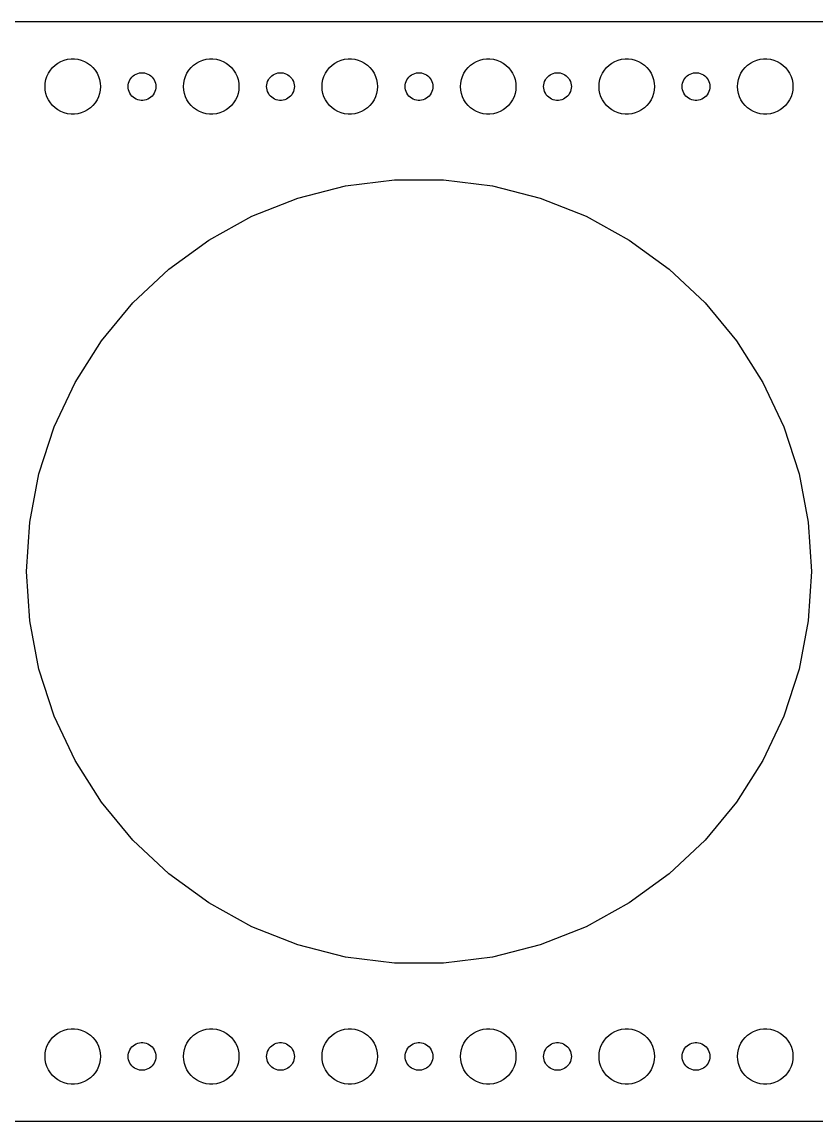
# Model space of a CAD drawing. Header units: metres. Extents: x -240 to 240, y -59 to 59.
# Drawn here: x -43 to 43, y -59.5 to 59.5 of the extents above; entities that cross this region are included whole.
import ezdxf

# ---------------------------------------------------------------- set-up
doc = ezdxf.new("R2010")
doc.units = ezdxf.units.M

msp = doc.modelspace()

# ---------------------------------------------------------------- linework, layer by layer
for p, q in [((234.814, 59.4901), (-234.814, 59.4901)), ((-39.6869, 54.5536), (-39.4123, 54.8115)), ((-39.4123, 54.8115), (-39.1075, 55.033)), ((-39.1075, 55.033), (-38.7773, 55.2145)), ((-38.7773, 55.2145), (-38.427, 55.3532)), ((-38.427, 55.3532), (-38.0621, 55.4469)), ((-38.0621, 55.4469), (-37.6884, 55.4941)), ((-37.6884, 55.4941), (-37.3116, 55.4941)), ((-37.3116, 55.4941), (-36.9379, 55.4469)), ((-36.9379, 55.4469), (-36.5729, 55.3532)), ((-36.5729, 55.3532), (-36.2227, 55.2145)), ((-36.2227, 55.2145), (-35.8925, 55.033)), ((-35.8925, 55.033), (-35.5877, 54.8115)), ((-35.5877, 54.8115), (-35.3131, 54.5536)), ((-24.6869, 54.5536), (-24.4123, 54.8115)), ((-24.4123, 54.8115), (-24.1075, 55.033)), ((-24.1075, 55.033), (-23.7773, 55.2145)), ((-23.7773, 55.2145), (-23.427, 55.3532)), ((-23.427, 55.3532), (-23.0621, 55.4469)), ((-23.0621, 55.4469), (-22.6884, 55.4941)), ((-22.6884, 55.4941), (-22.3116, 55.4941)), ((-22.3116, 55.4941), (-21.9379, 55.4469)), ((-21.9379, 55.4469), (-21.5729, 55.3532)), ((-21.5729, 55.3532), (-21.2227, 55.2145)), ((-21.2227, 55.2145), (-20.8925, 55.033)), ((-20.8925, 55.033), (-20.5877, 54.8115)), ((-20.5877, 54.8115), (-20.3131, 54.5536)), ((-9.6869, 54.5536), (-9.41226, 54.8115)), ((-9.41226, 54.8115), (-9.10747, 55.033)), ((-9.10747, 55.033), (-8.77733, 55.2145)), ((-8.77733, 55.2145), (-8.42705, 55.3532)), ((-8.42705, 55.3532), (-8.06213, 55.4469)), ((-8.06213, 55.4469), (-7.68837, 55.4941)), ((-7.68837, 55.4941), (-7.31161, 55.4941)), ((-7.31161, 55.4941), (-6.93785, 55.4469)), ((-6.93785, 55.4469), (-6.57294, 55.3532)), ((-6.57294, 55.3532), (-6.22266, 55.2145)), ((-6.22266, 55.2145), (-5.89252, 55.033)), ((-5.89252, 55.033), (-5.58772, 54.8115)), ((-5.58772, 54.8115), (-5.31308, 54.5536)), ((5.31308, 54.5536), (5.58772, 54.8115)), ((5.58772, 54.8115), (5.89252, 55.033)), ((5.89252, 55.033), (6.22266, 55.2145)), ((6.22266, 55.2145), (6.57294, 55.3532)), ((6.57294, 55.3532), (6.93785, 55.4469)), ((6.93785, 55.4469), (7.31161, 55.4941)), ((7.31161, 55.4941), (7.68837, 55.4941)), ((7.68837, 55.4941), (8.06213, 55.4469)), ((8.06213, 55.4469), (8.42705, 55.3532)), ((8.42705, 55.3532), (8.77733, 55.2145)), ((8.77733, 55.2145), (9.10747, 55.033)), ((9.10747, 55.033), (9.41226, 54.8115)), ((9.41226, 54.8115), (9.6869, 54.5536)), ((20.3131, 54.5536), (20.5877, 54.8115)), ((20.5877, 54.8115), (20.8925, 55.033)), ((20.8925, 55.033), (21.2227, 55.2145)), ((21.2227, 55.2145), (21.5729, 55.3532)), ((21.5729, 55.3532), (21.9379, 55.4469)), ((21.9379, 55.4469), (22.3116, 55.4941)), ((22.3116, 55.4941), (22.6884, 55.4941)), ((22.6884, 55.4941), (23.0621, 55.4469)), ((23.0621, 55.4469), (23.427, 55.3532)), ((23.427, 55.3532), (23.7773, 55.2145)), ((23.7773, 55.2145), (24.1075, 55.033)), ((24.1075, 55.033), (24.4123, 54.8115)), ((24.4123, 54.8115), (24.6869, 54.5536)), ((35.3131, 54.5536), (35.5877, 54.8115)), ((35.5877, 54.8115), (35.8925, 55.033)), ((35.8925, 55.033), (36.2227, 55.2145)), ((36.2227, 55.2145), (36.5729, 55.3532)), ((36.5729, 55.3532), (36.9379, 55.4469)), ((36.9379, 55.4469), (37.3116, 55.4941)), ((37.3116, 55.4941), (37.6884, 55.4941)), ((37.6884, 55.4941), (38.0621, 55.4469)), ((38.0621, 55.4469), (38.427, 55.3532)), ((38.427, 55.3532), (38.7773, 55.2145)), ((38.7773, 55.2145), (39.1075, 55.033)), ((39.1075, 55.033), (39.4123, 54.8115)), ((39.4123, 54.8115), (39.6869, 54.5536)), ((-40.4057, 53.2461), (-40.2893, 53.6044)), ((-40.2893, 53.6044), (-40.1289, 53.9453)), ((-40.1289, 53.9453), (-39.927, 54.2634)), ((-39.927, 54.2634), (-39.6869, 54.5536)), ((-35.3131, 54.5536), (-35.0729, 54.2634)), ((-35.0729, 54.2634), (-34.8711, 53.9453)), ((-34.8711, 53.9453), (-34.7107, 53.6044)), ((-34.7107, 53.6044), (-34.5942, 53.2461)), ((-31.0934, 53.5268), (-30.9561, 53.6558)), ((-30.9561, 53.6558), (-30.8037, 53.7665)), ((-30.8037, 53.7665), (-30.6387, 53.8572)), ((-30.6387, 53.8572), (-30.4635, 53.9266)), ((-30.4635, 53.9266), (-30.2811, 53.9734)), ((-30.2811, 53.9734), (-30.0942, 53.997)), ((-30.0942, 53.997), (-29.9058, 53.997)), ((-29.9058, 53.997), (-29.7189, 53.9734)), ((-29.7189, 53.9734), (-29.5365, 53.9266)), ((-29.5365, 53.9266), (-29.3613, 53.8572)), ((-29.3613, 53.8572), (-29.1963, 53.7665)), ((-29.1963, 53.7665), (-29.0439, 53.6558)), ((-29.0439, 53.6558), (-28.9065, 53.5268)), ((-25.4057, 53.2461), (-25.2893, 53.6044)), ((-25.2893, 53.6044), (-25.1289, 53.9453)), ((-25.1289, 53.9453), (-24.927, 54.2634)), ((-24.927, 54.2634), (-24.6869, 54.5536)), ((-20.3131, 54.5536), (-20.0729, 54.2634)), ((-20.0729, 54.2634), (-19.8711, 53.9453)), ((-19.8711, 53.9453), (-19.7107, 53.6044)), ((-19.7107, 53.6044), (-19.5942, 53.2461)), ((-16.0934, 53.5268), (-15.9561, 53.6558)), ((-15.9561, 53.6558), (-15.8037, 53.7665)), ((-15.8037, 53.7665), (-15.6387, 53.8572)), ((-15.6387, 53.8572), (-15.4635, 53.9266)), ((-15.4635, 53.9266), (-15.2811, 53.9734)), ((-15.2811, 53.9734), (-15.0942, 53.997)), ((-15.0942, 53.997), (-14.9058, 53.997)), ((-14.9058, 53.997), (-14.7189, 53.9734)), ((-14.7189, 53.9734), (-14.5365, 53.9266)), ((-14.5365, 53.9266), (-14.3613, 53.8572)), ((-14.3613, 53.8572), (-14.1963, 53.7665)), ((-14.1963, 53.7665), (-14.0439, 53.6558)), ((-14.0439, 53.6558), (-13.9065, 53.5268)), ((-10.4057, 53.2461), (-10.2893, 53.6044)), ((-10.2893, 53.6044), (-10.1289, 53.9453)), ((-10.1289, 53.9453), (-9.92705, 54.2634)), ((-9.92705, 54.2634), (-9.6869, 54.5536)), ((-5.31308, 54.5536), (-5.07294, 54.2634)), ((-5.07294, 54.2634), (-4.87108, 53.9453)), ((-4.87108, 53.9453), (-4.71066, 53.6044)), ((-4.71066, 53.6044), (-4.59424, 53.2461)), ((-1.09344, 53.5268), (-0.95613, 53.6558)), ((-0.95613, 53.6558), (-0.80373, 53.7665)), ((-0.80373, 53.7665), (-0.63866, 53.8572)), ((-0.63866, 53.8572), (-0.46352, 53.9266)), ((-0.46352, 53.9266), (-0.28107, 53.9734)), ((-0.28107, 53.9734), (-0.09418, 53.997)), ((-0.09418, 53.997), (0.09418, 53.997)), ((0.09418, 53.997), (0.28107, 53.9734)), ((0.28107, 53.9734), (0.46352, 53.9266)), ((0.46352, 53.9266), (0.63866, 53.8572)), ((0.63866, 53.8572), (0.80373, 53.7665)), ((0.80373, 53.7665), (0.95613, 53.6558)), ((0.95613, 53.6558), (1.09344, 53.5268)), ((4.59424, 53.2461), (4.71066, 53.6044)), ((4.71066, 53.6044), (4.87108, 53.9453)), ((4.87108, 53.9453), (5.07294, 54.2634)), ((5.07294, 54.2634), (5.31308, 54.5536)), ((9.6869, 54.5536), (9.92705, 54.2634)), ((9.92705, 54.2634), (10.1289, 53.9453)), ((10.1289, 53.9453), (10.2893, 53.6044)), ((10.2893, 53.6044), (10.4057, 53.2461)), ((13.9065, 53.5268), (14.0439, 53.6558)), ((14.0439, 53.6558), (14.1963, 53.7665)), ((14.1963, 53.7665), (14.3613, 53.8572)), ((14.3613, 53.8572), (14.5365, 53.9266)), ((14.5365, 53.9266), (14.7189, 53.9734)), ((14.7189, 53.9734), (14.9058, 53.997)), ((14.9058, 53.997), (15.0942, 53.997)), ((15.0942, 53.997), (15.2811, 53.9734)), ((15.2811, 53.9734), (15.4635, 53.9266)), ((15.4635, 53.9266), (15.6387, 53.8572)), ((15.6387, 53.8572), (15.8037, 53.7665)), ((15.8037, 53.7665), (15.9561, 53.6558)), ((15.9561, 53.6558), (16.0934, 53.5268)), ((19.5942, 53.2461), (19.7107, 53.6044)), ((19.7107, 53.6044), (19.8711, 53.9453)), ((19.8711, 53.9453), (20.0729, 54.2634)), ((20.0729, 54.2634), (20.3131, 54.5536)), ((24.6869, 54.5536), (24.927, 54.2634)), ((24.927, 54.2634), (25.1289, 53.9453)), ((25.1289, 53.9453), (25.2893, 53.6044)), ((25.2893, 53.6044), (25.4057, 53.2461)), ((28.9065, 53.5268), (29.0439, 53.6558)), ((29.0439, 53.6558), (29.1963, 53.7665)), ((29.1963, 53.7665), (29.3613, 53.8572)), ((29.3613, 53.8572), (29.5365, 53.9266)), ((29.5365, 53.9266), (29.7189, 53.9734)), ((29.7189, 53.9734), (29.9058, 53.997)), ((29.9058, 53.997), (30.0942, 53.997)), ((30.0942, 53.997), (30.2811, 53.9734)), ((30.2811, 53.9734), (30.4635, 53.9266)), ((30.4635, 53.9266), (30.6387, 53.8572)), ((30.6387, 53.8572), (30.8037, 53.7665)), ((30.8037, 53.7665), (30.9561, 53.6558)), ((30.9561, 53.6558), (31.0934, 53.5268)), ((34.5942, 53.2461), (34.7107, 53.6044)), ((34.7107, 53.6044), (34.8711, 53.9453)), ((34.8711, 53.9453), (35.0729, 54.2634)), ((35.0729, 54.2634), (35.3131, 54.5536)), ((39.6869, 54.5536), (39.927, 54.2634)), ((39.927, 54.2634), (40.1289, 53.9453)), ((40.1289, 53.9453), (40.2893, 53.6044)), ((40.2893, 53.6044), (40.4057, 53.2461)), ((-40.5, 52.5), (-40.4763, 52.876)), ((-40.4763, 52.124), (-40.5, 52.5)), ((-40.4763, 52.876), (-40.4057, 53.2461)), ((-34.5942, 53.2461), (-34.5237, 52.876)), ((-34.5237, 52.876), (-34.5, 52.5)), ((-34.5, 52.5), (-34.5237, 52.124)), ((-31.5, 52.5), (-31.4882, 52.688)), ((-31.4882, 52.312), (-31.5, 52.5)), ((-31.4882, 52.688), (-31.4529, 52.873)), ((-31.4529, 52.873), (-31.3947, 53.0522)), ((-31.3947, 53.0522), (-31.3145, 53.2226)), ((-31.3145, 53.2226), (-31.2135, 53.3817)), ((-31.2135, 53.3817), (-31.0934, 53.5268)), ((-28.9065, 53.5268), (-28.7865, 53.3817)), ((-28.7865, 53.3817), (-28.6855, 53.2226)), ((-28.6855, 53.2226), (-28.6053, 53.0522)), ((-28.6053, 53.0522), (-28.5471, 52.873)), ((-28.5471, 52.873), (-28.5118, 52.688)), ((-28.5118, 52.688), (-28.5, 52.5)), ((-28.5, 52.5), (-28.5118, 52.312)), ((-25.5, 52.5), (-25.4763, 52.876)), ((-25.4763, 52.124), (-25.5, 52.5)), ((-25.4763, 52.876), (-25.4057, 53.2461)), ((-19.5942, 53.2461), (-19.5237, 52.876)), ((-19.5237, 52.876), (-19.5, 52.5)), ((-19.5, 52.5), (-19.5237, 52.124)), ((-16.5, 52.5), (-16.4882, 52.688)), ((-16.4882, 52.312), (-16.5, 52.5)), ((-16.4882, 52.688), (-16.4529, 52.873)), ((-16.4529, 52.873), (-16.3947, 53.0522)), ((-16.3947, 53.0522), (-16.3145, 53.2226)), ((-16.3145, 53.2226), (-16.2135, 53.3817)), ((-16.2135, 53.3817), (-16.0934, 53.5268)), ((-13.9065, 53.5268), (-13.7865, 53.3817)), ((-13.7865, 53.3817), (-13.6855, 53.2226)), ((-13.6855, 53.2226), (-13.6053, 53.0522)), ((-13.6053, 53.0522), (-13.5471, 52.873)), ((-13.5471, 52.873), (-13.5118, 52.688)), ((-13.5118, 52.688), (-13.5, 52.5)), ((-13.5, 52.5), (-13.5118, 52.312)), ((-10.5, 52.5), (-10.4763, 52.876)), ((-10.4763, 52.124), (-10.5, 52.5)), ((-10.4763, 52.876), (-10.4057, 53.2461)), ((-4.59424, 53.2461), (-4.52365, 52.876)), ((-4.52365, 52.876), (-4.5, 52.5)), ((-4.5, 52.5), (-4.52365, 52.124)), ((-1.5, 52.5), (-1.48816, 52.688)), ((-1.48816, 52.312), (-1.5, 52.5)), ((-1.48816, 52.688), (-1.45287, 52.873)), ((-1.45287, 52.873), (-1.39465, 53.0522)), ((-1.39465, 53.0522), (-1.31445, 53.2226)), ((-1.31445, 53.2226), (-1.21352, 53.3817)), ((-1.21352, 53.3817), (-1.09344, 53.5268)), ((1.09344, 53.5268), (1.21352, 53.3817)), ((1.21352, 53.3817), (1.31445, 53.2226)), ((1.31445, 53.2226), (1.39465, 53.0522)), ((1.39465, 53.0522), (1.45287, 52.873)), ((1.45287, 52.873), (1.48816, 52.688)), ((1.48816, 52.688), (1.5, 52.5)), ((1.5, 52.5), (1.48816, 52.312)), ((4.5, 52.5), (4.52365, 52.876)), ((4.52365, 52.124), (4.5, 52.5)), ((4.52365, 52.876), (4.59424, 53.2461)), ((10.4057, 53.2461), (10.4763, 52.876)), ((10.4763, 52.876), (10.5, 52.5)), ((10.5, 52.5), (10.4763, 52.124)), ((13.5, 52.5), (13.5118, 52.688)), ((13.5118, 52.312), (13.5, 52.5)), ((13.5118, 52.688), (13.5471, 52.873)), ((13.5471, 52.873), (13.6053, 53.0522)), ((13.6053, 53.0522), (13.6855, 53.2226)), ((13.6855, 53.2226), (13.7865, 53.3817)), ((13.7865, 53.3817), (13.9065, 53.5268)), ((16.0934, 53.5268), (16.2135, 53.3817)), ((16.2135, 53.3817), (16.3145, 53.2226)), ((16.3145, 53.2226), (16.3947, 53.0522)), ((16.3947, 53.0522), (16.4529, 52.873)), ((16.4529, 52.873), (16.4882, 52.688)), ((16.4882, 52.688), (16.5, 52.5)), ((16.5, 52.5), (16.4882, 52.312)), ((19.5, 52.5), (19.5237, 52.876)), ((19.5237, 52.124), (19.5, 52.5)), ((19.5237, 52.876), (19.5942, 53.2461)), ((25.4057, 53.2461), (25.4763, 52.876)), ((25.4763, 52.876), (25.5, 52.5)), ((25.5, 52.5), (25.4763, 52.124)), ((28.5, 52.5), (28.5118, 52.688)), ((28.5118, 52.312), (28.5, 52.5)), ((28.5118, 52.688), (28.5471, 52.873)), ((28.5471, 52.873), (28.6053, 53.0522)), ((28.6053, 53.0522), (28.6855, 53.2226)), ((28.6855, 53.2226), (28.7865, 53.3817)), ((28.7865, 53.3817), (28.9065, 53.5268)), ((31.0934, 53.5268), (31.2135, 53.3817)), ((31.2135, 53.3817), (31.3145, 53.2226)), ((31.3145, 53.2226), (31.3947, 53.0522)), ((31.3947, 53.0522), (31.4529, 52.873)), ((31.4529, 52.873), (31.4882, 52.688)), ((31.4882, 52.688), (31.5, 52.5)), ((31.5, 52.5), (31.4882, 52.312)), ((34.5, 52.5), (34.5237, 52.876)), ((34.5237, 52.124), (34.5, 52.5)), ((34.5237, 52.876), (34.5942, 53.2461)), ((40.4057, 53.2461), (40.4763, 52.876)), ((40.4763, 52.876), (40.5, 52.5)), ((40.5, 52.5), (40.4763, 52.124)), ((-40.4057, 51.7539), (-40.4763, 52.124)), ((-40.2893, 51.3956), (-40.4057, 51.7539)), ((-40.1289, 51.0547), (-40.2893, 51.3956)), ((-34.7107, 51.3956), (-34.8711, 51.0547)), ((-34.5942, 51.7539), (-34.7107, 51.3956)), ((-34.5237, 52.124), (-34.5942, 51.7539)), ((-31.4529, 52.127), (-31.4882, 52.312)), ((-31.3947, 51.9478), (-31.4529, 52.127)), ((-31.3145, 51.7774), (-31.3947, 51.9478)), ((-31.2135, 51.6183), (-31.3145, 51.7774)), ((-31.0934, 51.4732), (-31.2135, 51.6183)), ((-30.9561, 51.3442), (-31.0934, 51.4732)), ((-30.8037, 51.2335), (-30.9561, 51.3442)), ((-30.6387, 51.1428), (-30.8037, 51.2335)), ((-29.1963, 51.2335), (-29.3613, 51.1428)), ((-29.0439, 51.3442), (-29.1963, 51.2335)), ((-28.9065, 51.4732), (-29.0439, 51.3442)), ((-28.7865, 51.6183), (-28.9065, 51.4732)), ((-28.6855, 51.7774), (-28.7865, 51.6183)), ((-28.6053, 51.9478), (-28.6855, 51.7774)), ((-28.5471, 52.127), (-28.6053, 51.9478)), ((-28.5118, 52.312), (-28.5471, 52.127)), ((-25.4057, 51.7539), (-25.4763, 52.124)), ((-25.2893, 51.3956), (-25.4057, 51.7539)), ((-25.1289, 51.0547), (-25.2893, 51.3956)), ((-19.7107, 51.3956), (-19.8711, 51.0547)), ((-19.5942, 51.7539), (-19.7107, 51.3956)), ((-19.5237, 52.124), (-19.5942, 51.7539)), ((-16.4529, 52.127), (-16.4882, 52.312)), ((-16.3947, 51.9478), (-16.4529, 52.127)), ((-16.3145, 51.7774), (-16.3947, 51.9478)), ((-16.2135, 51.6183), (-16.3145, 51.7774)), ((-16.0934, 51.4732), (-16.2135, 51.6183)), ((-15.9561, 51.3442), (-16.0934, 51.4732)), ((-15.8037, 51.2335), (-15.9561, 51.3442)), ((-15.6387, 51.1428), (-15.8037, 51.2335)), ((-14.1963, 51.2335), (-14.3613, 51.1428)), ((-14.0439, 51.3442), (-14.1963, 51.2335)), ((-13.9065, 51.4732), (-14.0439, 51.3442)), ((-13.7865, 51.6183), (-13.9065, 51.4732)), ((-13.6855, 51.7774), (-13.7865, 51.6183)), ((-13.6053, 51.9478), (-13.6855, 51.7774)), ((-13.5471, 52.127), (-13.6053, 51.9478)), ((-13.5118, 52.312), (-13.5471, 52.127)), ((-10.4057, 51.7539), (-10.4763, 52.124)), ((-10.2893, 51.3956), (-10.4057, 51.7539)), ((-10.1289, 51.0547), (-10.2893, 51.3956)), ((-4.71066, 51.3956), (-4.87108, 51.0547)), ((-4.59424, 51.7539), (-4.71066, 51.3956)), ((-4.52365, 52.124), (-4.59424, 51.7539)), ((-1.45287, 52.127), (-1.48816, 52.312)), ((-1.39465, 51.9478), (-1.45287, 52.127)), ((-1.31445, 51.7774), (-1.39465, 51.9478)), ((-1.21352, 51.6183), (-1.31445, 51.7774)), ((-1.09344, 51.4732), (-1.21352, 51.6183)), ((-0.95613, 51.3442), (-1.09344, 51.4732)), ((-0.80373, 51.2335), (-0.95613, 51.3442)), ((-0.63866, 51.1428), (-0.80373, 51.2335)), ((0.80373, 51.2335), (0.63866, 51.1428)), ((0.95613, 51.3442), (0.80373, 51.2335)), ((1.09344, 51.4732), (0.95613, 51.3442)), ((1.21352, 51.6183), (1.09344, 51.4732)), ((1.31445, 51.7774), (1.21352, 51.6183)), ((1.39465, 51.9478), (1.31445, 51.7774)), ((1.45287, 52.127), (1.39465, 51.9478)), ((1.48816, 52.312), (1.45287, 52.127)), ((4.59424, 51.7539), (4.52365, 52.124)), ((4.71066, 51.3956), (4.59424, 51.7539)), ((4.87108, 51.0547), (4.71066, 51.3956)), ((10.2893, 51.3956), (10.1289, 51.0547)), ((10.4057, 51.7539), (10.2893, 51.3956)), ((10.4763, 52.124), (10.4057, 51.7539)), ((13.5471, 52.127), (13.5118, 52.312)), ((13.6053, 51.9478), (13.5471, 52.127)), ((13.6855, 51.7774), (13.6053, 51.9478)), ((13.7865, 51.6183), (13.6855, 51.7774)), ((13.9065, 51.4732), (13.7865, 51.6183)), ((14.0439, 51.3442), (13.9065, 51.4732)), ((14.1963, 51.2335), (14.0439, 51.3442)), ((14.3613, 51.1428), (14.1963, 51.2335)), ((15.8037, 51.2335), (15.6387, 51.1428)), ((15.9561, 51.3442), (15.8037, 51.2335)), ((16.0934, 51.4732), (15.9561, 51.3442)), ((16.2135, 51.6183), (16.0934, 51.4732)), ((16.3145, 51.7774), (16.2135, 51.6183)), ((16.3947, 51.9478), (16.3145, 51.7774)), ((16.4529, 52.127), (16.3947, 51.9478)), ((16.4882, 52.312), (16.4529, 52.127)), ((19.5942, 51.7539), (19.5237, 52.124)), ((19.7107, 51.3956), (19.5942, 51.7539)), ((19.8711, 51.0547), (19.7107, 51.3956)), ((25.2893, 51.3956), (25.1289, 51.0547)), ((25.4057, 51.7539), (25.2893, 51.3956)), ((25.4763, 52.124), (25.4057, 51.7539)), ((28.5471, 52.127), (28.5118, 52.312)), ((28.6053, 51.9478), (28.5471, 52.127)), ((28.6855, 51.7774), (28.6053, 51.9478)), ((28.7865, 51.6183), (28.6855, 51.7774)), ((28.9065, 51.4732), (28.7865, 51.6183)), ((29.0439, 51.3442), (28.9065, 51.4732)), ((29.1963, 51.2335), (29.0439, 51.3442)), ((29.3613, 51.1428), (29.1963, 51.2335)), ((30.8037, 51.2335), (30.6387, 51.1428)), ((30.9561, 51.3442), (30.8037, 51.2335)), ((31.0934, 51.4732), (30.9561, 51.3442)), ((31.2135, 51.6183), (31.0934, 51.4732)), ((31.3145, 51.7774), (31.2135, 51.6183)), ((31.3947, 51.9478), (31.3145, 51.7774)), ((31.4529, 52.127), (31.3947, 51.9478)), ((31.4882, 52.312), (31.4529, 52.127)), ((34.5942, 51.7539), (34.5237, 52.124)), ((34.7107, 51.3956), (34.5942, 51.7539)), ((34.8711, 51.0547), (34.7107, 51.3956)), ((40.2893, 51.3956), (40.1289, 51.0547)), ((40.4057, 51.7539), (40.2893, 51.3956)), ((40.4763, 52.124), (40.4057, 51.7539)), ((-39.927, 50.7366), (-40.1289, 51.0547)), ((-39.6869, 50.4464), (-39.927, 50.7366)), ((-39.4123, 50.1885), (-39.6869, 50.4464)), ((-39.1075, 49.967), (-39.4123, 50.1885)), ((-35.5877, 50.1885), (-35.8925, 49.967)), ((-35.3131, 50.4464), (-35.5877, 50.1885)), ((-35.0729, 50.7366), (-35.3131, 50.4464)), ((-34.8711, 51.0547), (-35.0729, 50.7366)), ((-30.4635, 51.0734), (-30.6387, 51.1428)), ((-30.2811, 51.0266), (-30.4635, 51.0734)), ((-30.0942, 51.003), (-30.2811, 51.0266)), ((-29.9058, 51.003), (-30.0942, 51.003)), ((-29.7189, 51.0266), (-29.9058, 51.003)), ((-29.5365, 51.0734), (-29.7189, 51.0266)), ((-29.3613, 51.1428), (-29.5365, 51.0734)), ((-24.927, 50.7366), (-25.1289, 51.0547)), ((-24.6869, 50.4464), (-24.927, 50.7366)), ((-24.4123, 50.1885), (-24.6869, 50.4464)), ((-24.1075, 49.967), (-24.4123, 50.1885)), ((-20.5877, 50.1885), (-20.8925, 49.967)), ((-20.3131, 50.4464), (-20.5877, 50.1885)), ((-20.0729, 50.7366), (-20.3131, 50.4464)), ((-19.8711, 51.0547), (-20.0729, 50.7366)), ((-15.4635, 51.0734), (-15.6387, 51.1428)), ((-15.2811, 51.0266), (-15.4635, 51.0734)), ((-15.0942, 51.003), (-15.2811, 51.0266)), ((-14.9058, 51.003), (-15.0942, 51.003)), ((-14.7189, 51.0266), (-14.9058, 51.003)), ((-14.5365, 51.0734), (-14.7189, 51.0266)), ((-14.3613, 51.1428), (-14.5365, 51.0734)), ((-9.92705, 50.7366), (-10.1289, 51.0547)), ((-9.6869, 50.4464), (-9.92705, 50.7366)), ((-9.41226, 50.1885), (-9.6869, 50.4464)), ((-9.10747, 49.967), (-9.41226, 50.1885)), ((-5.58772, 50.1885), (-5.89252, 49.967)), ((-5.31308, 50.4464), (-5.58772, 50.1885)), ((-5.07294, 50.7366), (-5.31308, 50.4464)), ((-4.87108, 51.0547), (-5.07294, 50.7366)), ((-0.46352, 51.0734), (-0.63866, 51.1428)), ((-0.28107, 51.0266), (-0.46352, 51.0734)), ((-0.09418, 51.003), (-0.28107, 51.0266)), ((0.09418, 51.003), (-0.09418, 51.003)), ((0.28107, 51.0266), (0.09418, 51.003)), ((0.46352, 51.0734), (0.28107, 51.0266)), ((0.63866, 51.1428), (0.46352, 51.0734)), ((5.07294, 50.7366), (4.87108, 51.0547)), ((5.31308, 50.4464), (5.07294, 50.7366)), ((5.58772, 50.1885), (5.31308, 50.4464)), ((5.89252, 49.967), (5.58772, 50.1885)), ((9.41226, 50.1885), (9.10747, 49.967)), ((9.6869, 50.4464), (9.41226, 50.1885)), ((9.92705, 50.7366), (9.6869, 50.4464)), ((10.1289, 51.0547), (9.92705, 50.7366)), ((14.5365, 51.0734), (14.3613, 51.1428)), ((14.7189, 51.0266), (14.5365, 51.0734)), ((14.9058, 51.003), (14.7189, 51.0266)), ((15.0942, 51.003), (14.9058, 51.003)), ((15.2811, 51.0266), (15.0942, 51.003)), ((15.4635, 51.0734), (15.2811, 51.0266)), ((15.6387, 51.1428), (15.4635, 51.0734)), ((20.0729, 50.7366), (19.8711, 51.0547)), ((20.3131, 50.4464), (20.0729, 50.7366)), ((20.5877, 50.1885), (20.3131, 50.4464)), ((20.8925, 49.967), (20.5877, 50.1885)), ((24.4123, 50.1885), (24.1075, 49.967)), ((24.6869, 50.4464), (24.4123, 50.1885)), ((24.927, 50.7366), (24.6869, 50.4464)), ((25.1289, 51.0547), (24.927, 50.7366)), ((29.5365, 51.0734), (29.3613, 51.1428)), ((29.7189, 51.0266), (29.5365, 51.0734)), ((29.9058, 51.003), (29.7189, 51.0266)), ((30.0942, 51.003), (29.9058, 51.003)), ((30.2811, 51.0266), (30.0942, 51.003)), ((30.4635, 51.0734), (30.2811, 51.0266)), ((30.6387, 51.1428), (30.4635, 51.0734)), ((35.0729, 50.7366), (34.8711, 51.0547)), ((35.3131, 50.4464), (35.0729, 50.7366)), ((35.5877, 50.1885), (35.3131, 50.4464)), ((35.8925, 49.967), (35.5877, 50.1885)), ((39.4123, 50.1885), (39.1075, 49.967)), ((39.6869, 50.4464), (39.4123, 50.1885)), ((39.927, 50.7366), (39.6869, 50.4464)), ((40.1289, 51.0547), (39.927, 50.7366)), ((-38.7773, 49.7855), (-39.1075, 49.967)), ((-38.427, 49.6468), (-38.7773, 49.7855)), ((-38.0621, 49.5531), (-38.427, 49.6468)), ((-37.6884, 49.5059), (-38.0621, 49.5531)), ((-37.3116, 49.5059), (-37.6884, 49.5059)), ((-36.9379, 49.5531), (-37.3116, 49.5059)), ((-36.5729, 49.6468), (-36.9379, 49.5531)), ((-36.2227, 49.7855), (-36.5729, 49.6468)), ((-35.8925, 49.967), (-36.2227, 49.7855)), ((-23.7773, 49.7855), (-24.1075, 49.967)), ((-23.427, 49.6468), (-23.7773, 49.7855)), ((-23.0621, 49.5531), (-23.427, 49.6468)), ((-22.6884, 49.5059), (-23.0621, 49.5531)), ((-22.3116, 49.5059), (-22.6884, 49.5059)), ((-21.9379, 49.5531), (-22.3116, 49.5059)), ((-21.5729, 49.6468), (-21.9379, 49.5531)), ((-21.2227, 49.7855), (-21.5729, 49.6468)), ((-20.8925, 49.967), (-21.2227, 49.7855)), ((-8.77733, 49.7855), (-9.10747, 49.967)), ((-8.42705, 49.6468), (-8.77733, 49.7855)), ((-8.06213, 49.5531), (-8.42705, 49.6468)), ((-7.68837, 49.5059), (-8.06213, 49.5531)), ((-7.31161, 49.5059), (-7.68837, 49.5059)), ((-6.93785, 49.5531), (-7.31161, 49.5059)), ((-6.57294, 49.6468), (-6.93785, 49.5531)), ((-6.22266, 49.7855), (-6.57294, 49.6468)), ((-5.89252, 49.967), (-6.22266, 49.7855)), ((6.22266, 49.7855), (5.89252, 49.967)), ((6.57294, 49.6468), (6.22266, 49.7855)), ((6.93785, 49.5531), (6.57294, 49.6468)), ((7.31161, 49.5059), (6.93785, 49.5531)), ((7.68837, 49.5059), (7.31161, 49.5059)), ((8.06213, 49.5531), (7.68837, 49.5059)), ((8.42705, 49.6468), (8.06213, 49.5531)), ((8.77733, 49.7855), (8.42705, 49.6468)), ((9.10747, 49.967), (8.77733, 49.7855)), ((21.2227, 49.7855), (20.8925, 49.967)), ((21.5729, 49.6468), (21.2227, 49.7855)), ((21.9379, 49.5531), (21.5729, 49.6468)), ((22.3116, 49.5059), (21.9379, 49.5531)), ((22.6884, 49.5059), (22.3116, 49.5059)), ((23.0621, 49.5531), (22.6884, 49.5059)), ((23.427, 49.6468), (23.0621, 49.5531)), ((23.7773, 49.7855), (23.427, 49.6468)), ((24.1075, 49.967), (23.7773, 49.7855)), ((36.2227, 49.7855), (35.8925, 49.967)), ((36.5729, 49.6468), (36.2227, 49.7855)), ((36.9379, 49.5531), (36.5729, 49.6468)), ((37.3116, 49.5059), (36.9379, 49.5531)), ((37.6884, 49.5059), (37.3116, 49.5059)), ((38.0621, 49.5531), (37.6884, 49.5059)), ((38.427, 49.6468), (38.0621, 49.5531)), ((38.7773, 49.7855), (38.427, 49.6468)), ((39.1075, 49.967), (38.7773, 49.7855)), ((-13.1332, 40.4199), (-7.9637, 41.7472)), ((-7.9637, 41.7472), (-2.66859, 42.4161)), ((-2.66859, 42.4161), (2.66859, 42.4161)), ((2.66859, 42.4161), (7.9637, 41.7472)), ((7.9637, 41.7472), (13.1332, 40.4199)), ((-18.0956, 38.4551), (-13.1332, 40.4199)), ((13.1332, 40.4199), (18.0956, 38.4551)), ((-22.7726, 35.8839), (-18.0956, 38.4551)), ((18.0956, 38.4551), (22.7726, 35.8839)), ((-27.0905, 32.7468), (-22.7726, 35.8839)), ((22.7726, 35.8839), (27.0905, 32.7468)), ((-30.9812, 29.0932), (-27.0905, 32.7468)), ((27.0905, 32.7468), (30.9812, 29.0932)), ((-34.3832, 24.9809), (-30.9812, 29.0932)), ((30.9812, 29.0932), (34.3832, 24.9809)), ((-37.243, 20.4745), (-34.3832, 24.9809)), ((34.3832, 24.9809), (37.243, 20.4745)), ((-39.5155, 15.6453), (-37.243, 20.4745)), ((37.243, 20.4745), (39.5155, 15.6453)), ((-41.1648, 10.5693), (-39.5155, 15.6453)), ((39.5155, 15.6453), (41.1648, 10.5693)), ((-42.1649, 5.32666), (-41.1648, 10.5693)), ((41.1648, 10.5693), (42.1649, 5.32666)), ((-42.5, 0), (-42.1649, 5.32666)), ((42.1649, 5.32666), (42.5, 0)), ((-42.1649, -5.32666), (-42.5, 0)), ((42.5, 0), (42.1649, -5.32666)), ((-41.1648, -10.5693), (-42.1649, -5.32666)), ((42.1649, -5.32666), (41.1648, -10.5693)), ((-39.5155, -15.6453), (-41.1648, -10.5693)), ((41.1648, -10.5693), (39.5155, -15.6453)), ((-37.243, -20.4745), (-39.5155, -15.6453)), ((39.5155, -15.6453), (37.243, -20.4745)), ((-34.3832, -24.9809), (-37.243, -20.4745)), ((37.243, -20.4745), (34.3832, -24.9809)), ((-30.9812, -29.0932), (-34.3832, -24.9809)), ((34.3832, -24.9809), (30.9812, -29.0932)), ((-27.0905, -32.7468), (-30.9812, -29.0932)), ((30.9812, -29.0932), (27.0905, -32.7468)), ((-22.7726, -35.8839), (-27.0905, -32.7468)), ((27.0905, -32.7468), (22.7726, -35.8839)), ((-18.0956, -38.4551), (-22.7726, -35.8839)), ((22.7726, -35.8839), (18.0956, -38.4551)), ((-13.1332, -40.4199), (-18.0956, -38.4551)), ((18.0956, -38.4551), (13.1332, -40.4199)), ((-7.9637, -41.7472), (-13.1332, -40.4199)), ((13.1332, -40.4199), (7.9637, -41.7472)), ((-2.66859, -42.4161), (-7.9637, -41.7472)), ((2.66859, -42.4161), (-2.66859, -42.4161)), ((7.9637, -41.7472), (2.66859, -42.4161)), ((-39.4123, -50.1885), (-39.1075, -49.967)), ((-39.1075, -49.967), (-38.7773, -49.7855)), ((-38.7773, -49.7855), (-38.427, -49.6468)), ((-38.427, -49.6468), (-38.0621, -49.5531)), ((-38.0621, -49.5531), (-37.6884, -49.5059)), ((-37.6884, -49.5059), (-37.3116, -49.5059)), ((-37.3116, -49.5059), (-36.9379, -49.5531)), ((-36.9379, -49.5531), (-36.5729, -49.6468)), ((-36.5729, -49.6468), (-36.2227, -49.7855)), ((-36.2227, -49.7855), (-35.8925, -49.967)), ((-35.8925, -49.967), (-35.5877, -50.1885)), ((-24.4123, -50.1885), (-24.1075, -49.967)), ((-24.1075, -49.967), (-23.7773, -49.7855)), ((-23.7773, -49.7855), (-23.427, -49.6468)), ((-23.427, -49.6468), (-23.0621, -49.5531)), ((-23.0621, -49.5531), (-22.6884, -49.5059)), ((-22.6884, -49.5059), (-22.3116, -49.5059)), ((-22.3116, -49.5059), (-21.9379, -49.5531)), ((-21.9379, -49.5531), (-21.5729, -49.6468)), ((-21.5729, -49.6468), (-21.2227, -49.7855)), ((-21.2227, -49.7855), (-20.8925, -49.967)), ((-20.8925, -49.967), (-20.5877, -50.1885)), ((-9.41226, -50.1885), (-9.10747, -49.967)), ((-9.10747, -49.967), (-8.77733, -49.7855)), ((-8.77733, -49.7855), (-8.42705, -49.6468)), ((-8.42705, -49.6468), (-8.06213, -49.5531)), ((-8.06213, -49.5531), (-7.68837, -49.5059)), ((-7.68837, -49.5059), (-7.31161, -49.5059)), ((-7.31161, -49.5059), (-6.93785, -49.5531)), ((-6.93785, -49.5531), (-6.57294, -49.6468)), ((-6.57294, -49.6468), (-6.22266, -49.7855)), ((-6.22266, -49.7855), (-5.89252, -49.967)), ((-5.89252, -49.967), (-5.58772, -50.1885)), ((5.58772, -50.1885), (5.89252, -49.967)), ((5.89252, -49.967), (6.22266, -49.7855)), ((6.22266, -49.7855), (6.57294, -49.6468)), ((6.57294, -49.6468), (6.93785, -49.5531)), ((6.93785, -49.5531), (7.31161, -49.5059)), ((7.31161, -49.5059), (7.68837, -49.5059)), ((7.68837, -49.5059), (8.06213, -49.5531)), ((8.06213, -49.5531), (8.42705, -49.6468)), ((8.42705, -49.6468), (8.77733, -49.7855)), ((8.77733, -49.7855), (9.10747, -49.967)), ((9.10747, -49.967), (9.41226, -50.1885)), ((20.5877, -50.1885), (20.8925, -49.967)), ((20.8925, -49.967), (21.2227, -49.7855)), ((21.2227, -49.7855), (21.5729, -49.6468)), ((21.5729, -49.6468), (21.9379, -49.5531)), ((21.9379, -49.5531), (22.3116, -49.5059)), ((22.3116, -49.5059), (22.6884, -49.5059)), ((22.6884, -49.5059), (23.0621, -49.5531)), ((23.0621, -49.5531), (23.427, -49.6468)), ((23.427, -49.6468), (23.7773, -49.7855)), ((23.7773, -49.7855), (24.1075, -49.967)), ((24.1075, -49.967), (24.4123, -50.1885)), ((35.5877, -50.1885), (35.8925, -49.967)), ((35.8925, -49.967), (36.2227, -49.7855)), ((36.2227, -49.7855), (36.5729, -49.6468)), ((36.5729, -49.6468), (36.9379, -49.5531)), ((36.9379, -49.5531), (37.3116, -49.5059)), ((37.3116, -49.5059), (37.6884, -49.5059)), ((37.6884, -49.5059), (38.0621, -49.5531)), ((38.0621, -49.5531), (38.427, -49.6468)), ((38.427, -49.6468), (38.7773, -49.7855)), ((38.7773, -49.7855), (39.1075, -49.967)), ((39.1075, -49.967), (39.4123, -50.1885)), ((-40.2893, -51.3956), (-40.1289, -51.0547)), ((-40.1289, -51.0547), (-39.927, -50.7366)), ((-39.927, -50.7366), (-39.6869, -50.4464)), ((-39.6869, -50.4464), (-39.4123, -50.1885)), ((-35.5877, -50.1885), (-35.3131, -50.4464)), ((-35.3131, -50.4464), (-35.0729, -50.7366)), ((-35.0729, -50.7366), (-34.8711, -51.0547)), ((-34.8711, -51.0547), (-34.7107, -51.3956)), ((-30.8037, -51.2335), (-30.6387, -51.1428)), ((-30.6387, -51.1428), (-30.4635, -51.0734)), ((-30.4635, -51.0734), (-30.2811, -51.0266)), ((-30.2811, -51.0266), (-30.0942, -51.003)), ((-30.0942, -51.003), (-29.9058, -51.003)), ((-29.9058, -51.003), (-29.7189, -51.0266)), ((-29.7189, -51.0266), (-29.5365, -51.0734)), ((-29.5365, -51.0734), (-29.3613, -51.1428)), ((-29.3613, -51.1428), (-29.1963, -51.2335)), ((-25.2893, -51.3956), (-25.1289, -51.0547)), ((-25.1289, -51.0547), (-24.927, -50.7366)), ((-24.927, -50.7366), (-24.6869, -50.4464)), ((-24.6869, -50.4464), (-24.4123, -50.1885)), ((-20.5877, -50.1885), (-20.3131, -50.4464)), ((-20.3131, -50.4464), (-20.0729, -50.7366)), ((-20.0729, -50.7366), (-19.8711, -51.0547)), ((-19.8711, -51.0547), (-19.7107, -51.3956)), ((-15.8037, -51.2335), (-15.6387, -51.1428)), ((-15.6387, -51.1428), (-15.4635, -51.0734)), ((-15.4635, -51.0734), (-15.2811, -51.0266)), ((-15.2811, -51.0266), (-15.0942, -51.003)), ((-15.0942, -51.003), (-14.9058, -51.003)), ((-14.9058, -51.003), (-14.7189, -51.0266)), ((-14.7189, -51.0266), (-14.5365, -51.0734)), ((-14.5365, -51.0734), (-14.3613, -51.1428)), ((-14.3613, -51.1428), (-14.1963, -51.2335)), ((-10.2893, -51.3956), (-10.1289, -51.0547)), ((-10.1289, -51.0547), (-9.92705, -50.7366)), ((-9.92705, -50.7366), (-9.6869, -50.4464)), ((-9.6869, -50.4464), (-9.41226, -50.1885)), ((-5.58772, -50.1885), (-5.31308, -50.4464)), ((-5.31308, -50.4464), (-5.07294, -50.7366)), ((-5.07294, -50.7366), (-4.87108, -51.0547)), ((-4.87108, -51.0547), (-4.71066, -51.3956)), ((-0.80373, -51.2335), (-0.63866, -51.1428)), ((-0.63866, -51.1428), (-0.46352, -51.0734)), ((-0.46352, -51.0734), (-0.28107, -51.0266)), ((-0.28107, -51.0266), (-0.09418, -51.003)), ((-0.09418, -51.003), (0.09418, -51.003)), ((0.09418, -51.003), (0.28107, -51.0266)), ((0.28107, -51.0266), (0.46352, -51.0734)), ((0.46352, -51.0734), (0.63866, -51.1428)), ((0.63866, -51.1428), (0.80373, -51.2335)), ((4.71066, -51.3956), (4.87108, -51.0547)), ((4.87108, -51.0547), (5.07294, -50.7366)), ((5.07294, -50.7366), (5.31308, -50.4464)), ((5.31308, -50.4464), (5.58772, -50.1885)), ((9.41226, -50.1885), (9.6869, -50.4464)), ((9.6869, -50.4464), (9.92705, -50.7366)), ((9.92705, -50.7366), (10.1289, -51.0547)), ((10.1289, -51.0547), (10.2893, -51.3956)), ((14.1963, -51.2335), (14.3613, -51.1428)), ((14.3613, -51.1428), (14.5365, -51.0734)), ((14.5365, -51.0734), (14.7189, -51.0266)), ((14.7189, -51.0266), (14.9058, -51.003)), ((14.9058, -51.003), (15.0942, -51.003)), ((15.0942, -51.003), (15.2811, -51.0266)), ((15.2811, -51.0266), (15.4635, -51.0734)), ((15.4635, -51.0734), (15.6387, -51.1428)), ((15.6387, -51.1428), (15.8037, -51.2335)), ((19.7107, -51.3956), (19.8711, -51.0547)), ((19.8711, -51.0547), (20.0729, -50.7366)), ((20.0729, -50.7366), (20.3131, -50.4464)), ((20.3131, -50.4464), (20.5877, -50.1885)), ((24.4123, -50.1885), (24.6869, -50.4464)), ((24.6869, -50.4464), (24.927, -50.7366)), ((24.927, -50.7366), (25.1289, -51.0547)), ((25.1289, -51.0547), (25.2893, -51.3956)), ((29.1963, -51.2335), (29.3613, -51.1428)), ((29.3613, -51.1428), (29.5365, -51.0734)), ((29.5365, -51.0734), (29.7189, -51.0266)), ((29.7189, -51.0266), (29.9058, -51.003)), ((29.9058, -51.003), (30.0942, -51.003)), ((30.0942, -51.003), (30.2811, -51.0266)), ((30.2811, -51.0266), (30.4635, -51.0734)), ((30.4635, -51.0734), (30.6387, -51.1428)), ((30.6387, -51.1428), (30.8037, -51.2335)), ((34.7107, -51.3956), (34.8711, -51.0547)), ((34.8711, -51.0547), (35.0729, -50.7366)), ((35.0729, -50.7366), (35.3131, -50.4464)), ((35.3131, -50.4464), (35.5877, -50.1885)), ((39.4123, -50.1885), (39.6869, -50.4464)), ((39.6869, -50.4464), (39.927, -50.7366)), ((39.927, -50.7366), (40.1289, -51.0547)), ((40.1289, -51.0547), (40.2893, -51.3956)), ((-40.5, -52.5), (-40.4763, -52.124)), ((-40.4763, -52.124), (-40.4057, -51.7539)), ((-40.4057, -51.7539), (-40.2893, -51.3956)), ((-34.7107, -51.3956), (-34.5942, -51.7539)), ((-34.5942, -51.7539), (-34.5237, -52.124)), ((-34.5237, -52.124), (-34.5, -52.5)), ((-31.5, -52.5), (-31.4882, -52.312)), ((-31.4882, -52.312), (-31.4529, -52.127)), ((-31.4529, -52.127), (-31.3947, -51.9478)), ((-31.3947, -51.9478), (-31.3145, -51.7774)), ((-31.3145, -51.7774), (-31.2135, -51.6183)), ((-31.2135, -51.6183), (-31.0934, -51.4732)), ((-31.0934, -51.4732), (-30.9561, -51.3442)), ((-30.9561, -51.3442), (-30.8037, -51.2335)), ((-29.1963, -51.2335), (-29.0439, -51.3442)), ((-29.0439, -51.3442), (-28.9065, -51.4732)), ((-28.9065, -51.4732), (-28.7865, -51.6183)), ((-28.7865, -51.6183), (-28.6855, -51.7774)), ((-28.6855, -51.7774), (-28.6053, -51.9478)), ((-28.6053, -51.9478), (-28.5471, -52.127)), ((-28.5471, -52.127), (-28.5118, -52.312)), ((-28.5118, -52.312), (-28.5, -52.5)), ((-25.5, -52.5), (-25.4763, -52.124)), ((-25.4763, -52.124), (-25.4057, -51.7539)), ((-25.4057, -51.7539), (-25.2893, -51.3956)), ((-19.7107, -51.3956), (-19.5942, -51.7539)), ((-19.5942, -51.7539), (-19.5237, -52.124)), ((-19.5237, -52.124), (-19.5, -52.5)), ((-16.5, -52.5), (-16.4882, -52.312)), ((-16.4882, -52.312), (-16.4529, -52.127)), ((-16.4529, -52.127), (-16.3947, -51.9478)), ((-16.3947, -51.9478), (-16.3145, -51.7774)), ((-16.3145, -51.7774), (-16.2135, -51.6183)), ((-16.2135, -51.6183), (-16.0934, -51.4732)), ((-16.0934, -51.4732), (-15.9561, -51.3442)), ((-15.9561, -51.3442), (-15.8037, -51.2335)), ((-14.1963, -51.2335), (-14.0439, -51.3442)), ((-14.0439, -51.3442), (-13.9065, -51.4732)), ((-13.9065, -51.4732), (-13.7865, -51.6183)), ((-13.7865, -51.6183), (-13.6855, -51.7774)), ((-13.6855, -51.7774), (-13.6053, -51.9478)), ((-13.6053, -51.9478), (-13.5471, -52.127)), ((-13.5471, -52.127), (-13.5118, -52.312)), ((-13.5118, -52.312), (-13.5, -52.5)), ((-10.5, -52.5), (-10.4763, -52.124)), ((-10.4763, -52.124), (-10.4057, -51.7539)), ((-10.4057, -51.7539), (-10.2893, -51.3956)), ((-4.71066, -51.3956), (-4.59424, -51.7539)), ((-4.59424, -51.7539), (-4.52365, -52.124)), ((-4.52365, -52.124), (-4.5, -52.5)), ((-1.5, -52.5), (-1.48816, -52.312)), ((-1.48816, -52.312), (-1.45287, -52.127)), ((-1.45287, -52.127), (-1.39465, -51.9478)), ((-1.39465, -51.9478), (-1.31445, -51.7774)), ((-1.31445, -51.7774), (-1.21352, -51.6183)), ((-1.21352, -51.6183), (-1.09344, -51.4732)), ((-1.09344, -51.4732), (-0.95613, -51.3442)), ((-0.95613, -51.3442), (-0.80373, -51.2335)), ((0.80373, -51.2335), (0.95613, -51.3442)), ((0.95613, -51.3442), (1.09344, -51.4732)), ((1.09344, -51.4732), (1.21352, -51.6183)), ((1.21352, -51.6183), (1.31445, -51.7774)), ((1.31445, -51.7774), (1.39465, -51.9478)), ((1.39465, -51.9478), (1.45287, -52.127)), ((1.45287, -52.127), (1.48816, -52.312)), ((1.48816, -52.312), (1.5, -52.5)), ((4.5, -52.5), (4.52365, -52.124)), ((4.52365, -52.124), (4.59424, -51.7539)), ((4.59424, -51.7539), (4.71066, -51.3956)), ((10.2893, -51.3956), (10.4057, -51.7539)), ((10.4057, -51.7539), (10.4763, -52.124)), ((10.4763, -52.124), (10.5, -52.5)), ((13.5, -52.5), (13.5118, -52.312)), ((13.5118, -52.312), (13.5471, -52.127)), ((13.5471, -52.127), (13.6053, -51.9478)), ((13.6053, -51.9478), (13.6855, -51.7774)), ((13.6855, -51.7774), (13.7865, -51.6183)), ((13.7865, -51.6183), (13.9065, -51.4732)), ((13.9065, -51.4732), (14.0439, -51.3442)), ((14.0439, -51.3442), (14.1963, -51.2335)), ((15.8037, -51.2335), (15.9561, -51.3442)), ((15.9561, -51.3442), (16.0934, -51.4732)), ((16.0934, -51.4732), (16.2135, -51.6183)), ((16.2135, -51.6183), (16.3145, -51.7774)), ((16.3145, -51.7774), (16.3947, -51.9478)), ((16.3947, -51.9478), (16.4529, -52.127)), ((16.4529, -52.127), (16.4882, -52.312)), ((16.4882, -52.312), (16.5, -52.5)), ((19.5, -52.5), (19.5237, -52.124)), ((19.5237, -52.124), (19.5942, -51.7539)), ((19.5942, -51.7539), (19.7107, -51.3956)), ((25.2893, -51.3956), (25.4057, -51.7539)), ((25.4057, -51.7539), (25.4763, -52.124)), ((25.4763, -52.124), (25.5, -52.5)), ((28.5, -52.5), (28.5118, -52.312)), ((28.5118, -52.312), (28.5471, -52.127)), ((28.5471, -52.127), (28.6053, -51.9478)), ((28.6053, -51.9478), (28.6855, -51.7774)), ((28.6855, -51.7774), (28.7865, -51.6183)), ((28.7865, -51.6183), (28.9065, -51.4732)), ((28.9065, -51.4732), (29.0439, -51.3442)), ((29.0439, -51.3442), (29.1963, -51.2335)), ((30.8037, -51.2335), (30.9561, -51.3442)), ((30.9561, -51.3442), (31.0934, -51.4732)), ((31.0934, -51.4732), (31.2135, -51.6183)), ((31.2135, -51.6183), (31.3145, -51.7774)), ((31.3145, -51.7774), (31.3947, -51.9478)), ((31.3947, -51.9478), (31.4529, -52.127)), ((31.4529, -52.127), (31.4882, -52.312)), ((31.4882, -52.312), (31.5, -52.5)), ((34.5, -52.5), (34.5237, -52.124)), ((34.5237, -52.124), (34.5942, -51.7539)), ((34.5942, -51.7539), (34.7107, -51.3956)), ((40.2893, -51.3956), (40.4057, -51.7539)), ((40.4057, -51.7539), (40.4763, -52.124)), ((40.4763, -52.124), (40.5, -52.5)), ((-40.4763, -52.876), (-40.5, -52.5)), ((-40.4057, -53.2461), (-40.4763, -52.876)), ((-40.2893, -53.6044), (-40.4057, -53.2461)), ((-34.5942, -53.2461), (-34.7107, -53.6044)), ((-34.5237, -52.876), (-34.5942, -53.2461)), ((-34.5, -52.5), (-34.5237, -52.876)), ((-31.4882, -52.688), (-31.5, -52.5)), ((-31.4529, -52.873), (-31.4882, -52.688)), ((-31.3947, -53.0522), (-31.4529, -52.873)), ((-31.3145, -53.2226), (-31.3947, -53.0522)), ((-31.2135, -53.3817), (-31.3145, -53.2226)), ((-31.0934, -53.5268), (-31.2135, -53.3817)), ((-30.9561, -53.6558), (-31.0934, -53.5268)), ((-28.9065, -53.5268), (-29.0439, -53.6558)), ((-28.7865, -53.3817), (-28.9065, -53.5268)), ((-28.6855, -53.2226), (-28.7865, -53.3817)), ((-28.6053, -53.0522), (-28.6855, -53.2226)), ((-28.5471, -52.873), (-28.6053, -53.0522)), ((-28.5118, -52.688), (-28.5471, -52.873)), ((-28.5, -52.5), (-28.5118, -52.688)), ((-25.4763, -52.876), (-25.5, -52.5)), ((-25.4057, -53.2461), (-25.4763, -52.876)), ((-25.2893, -53.6044), (-25.4057, -53.2461)), ((-19.5942, -53.2461), (-19.7107, -53.6044)), ((-19.5237, -52.876), (-19.5942, -53.2461)), ((-19.5, -52.5), (-19.5237, -52.876)), ((-16.4882, -52.688), (-16.5, -52.5)), ((-16.4529, -52.873), (-16.4882, -52.688)), ((-16.3947, -53.0522), (-16.4529, -52.873)), ((-16.3145, -53.2226), (-16.3947, -53.0522)), ((-16.2135, -53.3817), (-16.3145, -53.2226)), ((-16.0934, -53.5268), (-16.2135, -53.3817)), ((-15.9561, -53.6558), (-16.0934, -53.5268)), ((-13.9065, -53.5268), (-14.0439, -53.6558)), ((-13.7865, -53.3817), (-13.9065, -53.5268)), ((-13.6855, -53.2226), (-13.7865, -53.3817)), ((-13.6053, -53.0522), (-13.6855, -53.2226)), ((-13.5471, -52.873), (-13.6053, -53.0522)), ((-13.5118, -52.688), (-13.5471, -52.873)), ((-13.5, -52.5), (-13.5118, -52.688)), ((-10.4763, -52.876), (-10.5, -52.5)), ((-10.4057, -53.2461), (-10.4763, -52.876)), ((-10.2893, -53.6044), (-10.4057, -53.2461)), ((-4.59424, -53.2461), (-4.71066, -53.6044)), ((-4.52365, -52.876), (-4.59424, -53.2461)), ((-4.5, -52.5), (-4.52365, -52.876)), ((-1.48816, -52.688), (-1.5, -52.5)), ((-1.45287, -52.873), (-1.48816, -52.688)), ((-1.39465, -53.0522), (-1.45287, -52.873)), ((-1.31445, -53.2226), (-1.39465, -53.0522)), ((-1.21352, -53.3817), (-1.31445, -53.2226)), ((-1.09344, -53.5268), (-1.21352, -53.3817)), ((-0.95613, -53.6558), (-1.09344, -53.5268)), ((1.09344, -53.5268), (0.95613, -53.6558)), ((1.21352, -53.3817), (1.09344, -53.5268)), ((1.31445, -53.2226), (1.21352, -53.3817)), ((1.39465, -53.0522), (1.31445, -53.2226)), ((1.45287, -52.873), (1.39465, -53.0522)), ((1.48816, -52.688), (1.45287, -52.873)), ((1.5, -52.5), (1.48816, -52.688)), ((4.52365, -52.876), (4.5, -52.5)), ((4.59424, -53.2461), (4.52365, -52.876)), ((4.71066, -53.6044), (4.59424, -53.2461)), ((10.4057, -53.2461), (10.2893, -53.6044)), ((10.4763, -52.876), (10.4057, -53.2461)), ((10.5, -52.5), (10.4763, -52.876)), ((13.5118, -52.688), (13.5, -52.5)), ((13.5471, -52.873), (13.5118, -52.688)), ((13.6053, -53.0522), (13.5471, -52.873)), ((13.6855, -53.2226), (13.6053, -53.0522)), ((13.7865, -53.3817), (13.6855, -53.2226)), ((13.9065, -53.5268), (13.7865, -53.3817)), ((14.0439, -53.6558), (13.9065, -53.5268)), ((16.0934, -53.5268), (15.9561, -53.6558)), ((16.2135, -53.3817), (16.0934, -53.5268)), ((16.3145, -53.2226), (16.2135, -53.3817)), ((16.3947, -53.0522), (16.3145, -53.2226)), ((16.4529, -52.873), (16.3947, -53.0522)), ((16.4882, -52.688), (16.4529, -52.873)), ((16.5, -52.5), (16.4882, -52.688)), ((19.5237, -52.876), (19.5, -52.5)), ((19.5942, -53.2461), (19.5237, -52.876)), ((19.7107, -53.6044), (19.5942, -53.2461)), ((25.4057, -53.2461), (25.2893, -53.6044)), ((25.4763, -52.876), (25.4057, -53.2461)), ((25.5, -52.5), (25.4763, -52.876)), ((28.5118, -52.688), (28.5, -52.5)), ((28.5471, -52.873), (28.5118, -52.688)), ((28.6053, -53.0522), (28.5471, -52.873)), ((28.6855, -53.2226), (28.6053, -53.0522)), ((28.7865, -53.3817), (28.6855, -53.2226)), ((28.9065, -53.5268), (28.7865, -53.3817)), ((29.0439, -53.6558), (28.9065, -53.5268)), ((31.0934, -53.5268), (30.9561, -53.6558)), ((31.2135, -53.3817), (31.0934, -53.5268)), ((31.3145, -53.2226), (31.2135, -53.3817)), ((31.3947, -53.0522), (31.3145, -53.2226)), ((31.4529, -52.873), (31.3947, -53.0522)), ((31.4882, -52.688), (31.4529, -52.873)), ((31.5, -52.5), (31.4882, -52.688)), ((34.5237, -52.876), (34.5, -52.5)), ((34.5942, -53.2461), (34.5237, -52.876)), ((34.7107, -53.6044), (34.5942, -53.2461)), ((40.4057, -53.2461), (40.2893, -53.6044)), ((40.4763, -52.876), (40.4057, -53.2461)), ((40.5, -52.5), (40.4763, -52.876)), ((-40.1289, -53.9453), (-40.2893, -53.6044)), ((-39.927, -54.2634), (-40.1289, -53.9453)), ((-39.6869, -54.5536), (-39.927, -54.2634)), ((-39.4123, -54.8115), (-39.6869, -54.5536)), ((-35.3131, -54.5536), (-35.5877, -54.8115)), ((-35.0729, -54.2634), (-35.3131, -54.5536)), ((-34.8711, -53.9453), (-35.0729, -54.2634)), ((-34.7107, -53.6044), (-34.8711, -53.9453)), ((-30.8037, -53.7665), (-30.9561, -53.6558)), ((-30.6387, -53.8572), (-30.8037, -53.7665)), ((-30.4635, -53.9266), (-30.6387, -53.8572)), ((-30.2811, -53.9734), (-30.4635, -53.9266)), ((-30.0942, -53.997), (-30.2811, -53.9734)), ((-29.9058, -53.997), (-30.0942, -53.997)), ((-29.7189, -53.9734), (-29.9058, -53.997)), ((-29.5365, -53.9266), (-29.7189, -53.9734)), ((-29.3613, -53.8572), (-29.5365, -53.9266)), ((-29.1963, -53.7665), (-29.3613, -53.8572)), ((-29.0439, -53.6558), (-29.1963, -53.7665)), ((-25.1289, -53.9453), (-25.2893, -53.6044)), ((-24.927, -54.2634), (-25.1289, -53.9453)), ((-24.6869, -54.5536), (-24.927, -54.2634)), ((-24.4123, -54.8115), (-24.6869, -54.5536)), ((-20.3131, -54.5536), (-20.5877, -54.8115)), ((-20.0729, -54.2634), (-20.3131, -54.5536)), ((-19.8711, -53.9453), (-20.0729, -54.2634)), ((-19.7107, -53.6044), (-19.8711, -53.9453)), ((-15.8037, -53.7665), (-15.9561, -53.6558)), ((-15.6387, -53.8572), (-15.8037, -53.7665)), ((-15.4635, -53.9266), (-15.6387, -53.8572)), ((-15.2811, -53.9734), (-15.4635, -53.9266)), ((-15.0942, -53.997), (-15.2811, -53.9734)), ((-14.9058, -53.997), (-15.0942, -53.997)), ((-14.7189, -53.9734), (-14.9058, -53.997)), ((-14.5365, -53.9266), (-14.7189, -53.9734)), ((-14.3613, -53.8572), (-14.5365, -53.9266)), ((-14.1963, -53.7665), (-14.3613, -53.8572)), ((-14.0439, -53.6558), (-14.1963, -53.7665)), ((-10.1289, -53.9453), (-10.2893, -53.6044)), ((-9.92705, -54.2634), (-10.1289, -53.9453)), ((-9.6869, -54.5536), (-9.92705, -54.2634)), ((-9.41226, -54.8115), (-9.6869, -54.5536)), ((-5.31308, -54.5536), (-5.58772, -54.8115)), ((-5.07294, -54.2634), (-5.31308, -54.5536)), ((-4.87108, -53.9453), (-5.07294, -54.2634)), ((-4.71066, -53.6044), (-4.87108, -53.9453)), ((-0.80373, -53.7665), (-0.95613, -53.6558)), ((-0.63866, -53.8572), (-0.80373, -53.7665)), ((-0.46352, -53.9266), (-0.63866, -53.8572)), ((-0.28107, -53.9734), (-0.46352, -53.9266)), ((-0.09418, -53.997), (-0.28107, -53.9734)), ((0.09418, -53.997), (-0.09418, -53.997)), ((0.28107, -53.9734), (0.09418, -53.997)), ((0.46352, -53.9266), (0.28107, -53.9734)), ((0.63866, -53.8572), (0.46352, -53.9266)), ((0.80373, -53.7665), (0.63866, -53.8572)), ((0.95613, -53.6558), (0.80373, -53.7665)), ((4.87108, -53.9453), (4.71066, -53.6044)), ((5.07294, -54.2634), (4.87108, -53.9453)), ((5.31308, -54.5536), (5.07294, -54.2634)), ((5.58772, -54.8115), (5.31308, -54.5536)), ((9.6869, -54.5536), (9.41226, -54.8115)), ((9.92705, -54.2634), (9.6869, -54.5536)), ((10.1289, -53.9453), (9.92705, -54.2634)), ((10.2893, -53.6044), (10.1289, -53.9453)), ((14.1963, -53.7665), (14.0439, -53.6558)), ((14.3613, -53.8572), (14.1963, -53.7665)), ((14.5365, -53.9266), (14.3613, -53.8572)), ((14.7189, -53.9734), (14.5365, -53.9266)), ((14.9058, -53.997), (14.7189, -53.9734)), ((15.0942, -53.997), (14.9058, -53.997)), ((15.2811, -53.9734), (15.0942, -53.997)), ((15.4635, -53.9266), (15.2811, -53.9734)), ((15.6387, -53.8572), (15.4635, -53.9266)), ((15.8037, -53.7665), (15.6387, -53.8572)), ((15.9561, -53.6558), (15.8037, -53.7665)), ((19.8711, -53.9453), (19.7107, -53.6044)), ((20.0729, -54.2634), (19.8711, -53.9453)), ((20.3131, -54.5536), (20.0729, -54.2634)), ((20.5877, -54.8115), (20.3131, -54.5536)), ((24.6869, -54.5536), (24.4123, -54.8115)), ((24.927, -54.2634), (24.6869, -54.5536)), ((25.1289, -53.9453), (24.927, -54.2634)), ((25.2893, -53.6044), (25.1289, -53.9453)), ((29.1963, -53.7665), (29.0439, -53.6558)), ((29.3613, -53.8572), (29.1963, -53.7665)), ((29.5365, -53.9266), (29.3613, -53.8572)), ((29.7189, -53.9734), (29.5365, -53.9266)), ((29.9058, -53.997), (29.7189, -53.9734)), ((30.0942, -53.997), (29.9058, -53.997)), ((30.2811, -53.9734), (30.0942, -53.997)), ((30.4635, -53.9266), (30.2811, -53.9734)), ((30.6387, -53.8572), (30.4635, -53.9266)), ((30.8037, -53.7665), (30.6387, -53.8572)), ((30.9561, -53.6558), (30.8037, -53.7665)), ((34.8711, -53.9453), (34.7107, -53.6044)), ((35.0729, -54.2634), (34.8711, -53.9453)), ((35.3131, -54.5536), (35.0729, -54.2634)), ((35.5877, -54.8115), (35.3131, -54.5536)), ((39.6869, -54.5536), (39.4123, -54.8115)), ((39.927, -54.2634), (39.6869, -54.5536)), ((40.1289, -53.9453), (39.927, -54.2634)), ((40.2893, -53.6044), (40.1289, -53.9453)), ((-39.1075, -55.033), (-39.4123, -54.8115)), ((-38.7773, -55.2145), (-39.1075, -55.033)), ((-38.427, -55.3532), (-38.7773, -55.2145)), ((-38.0621, -55.4469), (-38.427, -55.3532)), ((-37.6884, -55.4941), (-38.0621, -55.4469)), ((-37.3116, -55.4941), (-37.6884, -55.4941)), ((-36.9379, -55.4469), (-37.3116, -55.4941)), ((-36.5729, -55.3532), (-36.9379, -55.4469)), ((-36.2227, -55.2145), (-36.5729, -55.3532)), ((-35.8925, -55.033), (-36.2227, -55.2145)), ((-35.5877, -54.8115), (-35.8925, -55.033)), ((-24.1075, -55.033), (-24.4123, -54.8115)), ((-23.7773, -55.2145), (-24.1075, -55.033)), ((-23.427, -55.3532), (-23.7773, -55.2145)), ((-23.0621, -55.4469), (-23.427, -55.3532)), ((-22.6884, -55.4941), (-23.0621, -55.4469)), ((-22.3116, -55.4941), (-22.6884, -55.4941)), ((-21.9379, -55.4469), (-22.3116, -55.4941)), ((-21.5729, -55.3532), (-21.9379, -55.4469)), ((-21.2227, -55.2145), (-21.5729, -55.3532)), ((-20.8925, -55.033), (-21.2227, -55.2145)), ((-20.5877, -54.8115), (-20.8925, -55.033)), ((-9.10747, -55.033), (-9.41226, -54.8115)), ((-8.77733, -55.2145), (-9.10747, -55.033)), ((-8.42705, -55.3532), (-8.77733, -55.2145)), ((-8.06213, -55.4469), (-8.42705, -55.3532)), ((-7.68837, -55.4941), (-8.06213, -55.4469)), ((-7.31161, -55.4941), (-7.68837, -55.4941)), ((-6.93785, -55.4469), (-7.31161, -55.4941)), ((-6.57294, -55.3532), (-6.93785, -55.4469)), ((-6.22266, -55.2145), (-6.57294, -55.3532)), ((-5.89252, -55.033), (-6.22266, -55.2145)), ((-5.58772, -54.8115), (-5.89252, -55.033)), ((5.89252, -55.033), (5.58772, -54.8115)), ((6.22266, -55.2145), (5.89252, -55.033)), ((6.57294, -55.3532), (6.22266, -55.2145)), ((6.93785, -55.4469), (6.57294, -55.3532)), ((7.31161, -55.4941), (6.93785, -55.4469)), ((7.68837, -55.4941), (7.31161, -55.4941)), ((8.06213, -55.4469), (7.68837, -55.4941)), ((8.42705, -55.3532), (8.06213, -55.4469)), ((8.77733, -55.2145), (8.42705, -55.3532)), ((9.10747, -55.033), (8.77733, -55.2145)), ((9.41226, -54.8115), (9.10747, -55.033)), ((20.8925, -55.033), (20.5877, -54.8115)), ((21.2227, -55.2145), (20.8925, -55.033)), ((21.5729, -55.3532), (21.2227, -55.2145)), ((21.9379, -55.4469), (21.5729, -55.3532)), ((22.3116, -55.4941), (21.9379, -55.4469)), ((22.6884, -55.4941), (22.3116, -55.4941)), ((23.0621, -55.4469), (22.6884, -55.4941)), ((23.427, -55.3532), (23.0621, -55.4469)), ((23.7773, -55.2145), (23.427, -55.3532)), ((24.1075, -55.033), (23.7773, -55.2145)), ((24.4123, -54.8115), (24.1075, -55.033)), ((35.8925, -55.033), (35.5877, -54.8115)), ((36.2227, -55.2145), (35.8925, -55.033)), ((36.5729, -55.3532), (36.2227, -55.2145)), ((36.9379, -55.4469), (36.5729, -55.3532)), ((37.3116, -55.4941), (36.9379, -55.4469)), ((37.6884, -55.4941), (37.3116, -55.4941)), ((38.0621, -55.4469), (37.6884, -55.4941)), ((38.427, -55.3532), (38.0621, -55.4469)), ((38.7773, -55.2145), (38.427, -55.3532)), ((39.1075, -55.033), (38.7773, -55.2145)), ((39.4123, -54.8115), (39.1075, -55.033)), ((-234.814, -59.4901), (234.814, -59.4901))]:
    msp.add_line(p, q)

doc.saveas('drawing.dxf')
